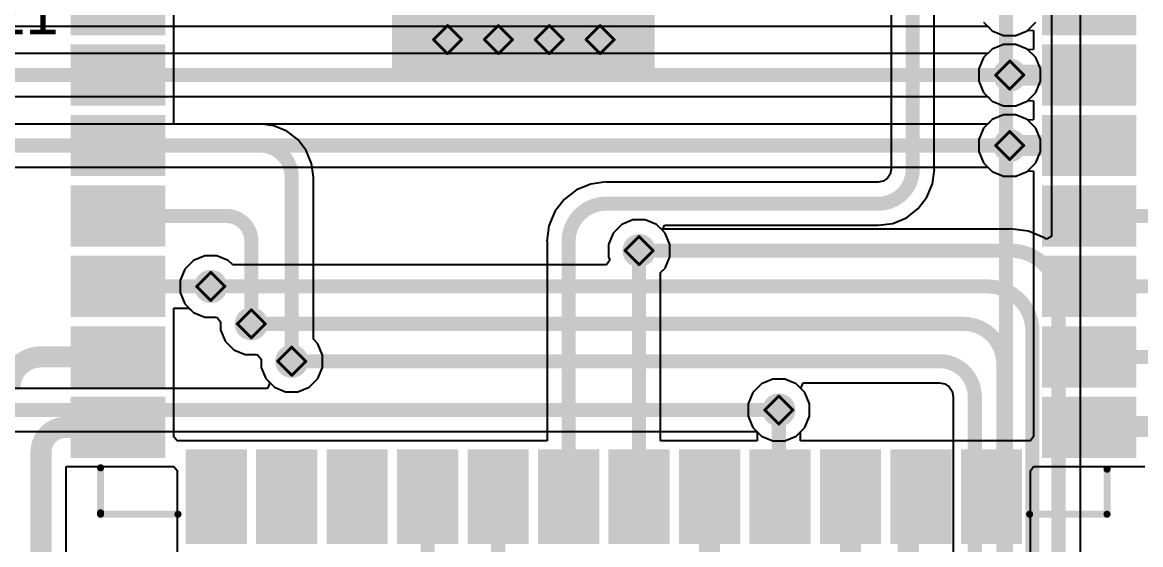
# Model space of a CAD drawing. Header units: inches. Extents: x -4 to 238, y -5 to 115.
# Drawn here: x 40.55 to 60.7, y 29.32 to 38.74 of the extents above; entities that cross this region are included whole.
import ezdxf

# ---------------------------------------------------------------- set-up
doc = ezdxf.new("R2010")
doc.units = ezdxf.units.IN
for name, color, linetype in [('Bottom Layer', 5, 'Continuous'), ('Drill Drawing', 1, 'Continuous'), ('Mechanical 13', 56, 'Continuous'), ('Top Layer', 1, 'Continuous'), ('Top Overlay', 2, 'Continuous'), ('Top Paste', 8, 'Continuous'), ('Top Solder', 216, 'Continuous'), ('Via Holes', 16, 'Continuous')]:
    doc.layers.add(name, color=color, linetype=linetype)
doc.styles.add('Arial', font='', dxfattribs={"height": 0.2})
doc.styles.get('Arial').set_extended_font_data('Arial')

# ---------------------------------------------------------------- blocks, each defined once
blk = doc.blocks.new('41_SMD_M______16')
at = {"layer": 'Top Layer'}
for points in [[(-3.35, 3.11), (0.35, 3.11), (0.35, -0.59), (-3.35, -0.59)], [(-9.5, 0.44), (-8, 0.44), (-8, -0.46), (-9.5, -0.46)], [(8, 0.44), (9.5, 0.44), (9.5, -0.46), (8, -0.46)], [(-9.5, -0.83), (-8, -0.83), (-8, -1.73), (-9.5, -1.73)], [(8, -0.83), (9.5, -0.83), (9.5, -1.73), (8, -1.73)], [(-9.5, -2.1), (-8, -2.1), (-8, -3), (-9.5, -3)], [(8, -2.1), (9.5, -2.1), (9.5, -3), (8, -3)], [(-9.5, -3.37), (-8, -3.37), (-8, -4.27), (-9.5, -4.27)], [(8, -3.37), (9.5, -3.37), (9.5, -4.27), (8, -4.27)], [(-9.5, -4.64), (-8, -4.64), (-8, -5.54), (-9.5, -5.54)], [(8, -4.64), (9.5, -4.64), (9.5, -5.54), (8, -5.54)], [(-9.5, -5.91), (-8, -5.91), (-8, -6.81), (-9.5, -6.81)], [(8, -5.91), (9.5, -5.91), (9.5, -6.81), (8, -6.81)], [(-9.5, -7.18), (-8, -7.18), (-8, -8.08), (-9.5, -8.08)], [(8, -7.18), (9.5, -7.18), (9.5, -8.08), (8, -8.08)], [(-7.43, -9.63), (-7.43, -8.13), (-6.53, -8.13), (-6.53, -9.63)], [(-6.16, -9.63), (-6.16, -8.13), (-5.26, -8.13), (-5.26, -9.63)], [(-4.89, -9.63), (-4.89, -8.13), (-3.99, -8.13), (-3.99, -9.63)], [(-3.62, -9.63), (-3.62, -8.13), (-2.72, -8.13), (-2.72, -9.63)], [(-2.35, -9.63), (-2.35, -8.13), (-1.45, -8.13), (-1.45, -9.63)], [(-1.08, -9.63), (-1.08, -8.13), (-0.18, -8.13), (-0.18, -9.63)], [(0.19, -9.63), (0.19, -8.13), (1.09, -8.13), (1.09, -9.63)], [(1.46, -9.63), (1.46, -8.13), (2.36, -8.13), (2.36, -9.63)], [(2.73, -9.63), (2.73, -8.13), (3.63, -8.13), (3.63, -9.63)], [(4, -9.63), (4, -8.13), (4.9, -8.13), (4.9, -9.63)], [(5.27, -9.63), (5.27, -8.13), (6.17, -8.13), (6.17, -9.63)], [(6.54, -9.63), (6.54, -8.13), (7.44, -8.13), (7.44, -9.63)]]:
    blk.add_hatch(color=1, dxfattribs=at).paths.add_polyline_path(points)
at = {"layer": 'Top Paste'}
for points in [[(-3.35, 3.11), (0.35, 3.11), (0.35, -0.59), (-3.35, -0.59)], [(-9.5, 0.44), (-8, 0.44), (-8, -0.46), (-9.5, -0.46)], [(8, 0.44), (9.5, 0.44), (9.5, -0.46), (8, -0.46)], [(-9.5, -0.83), (-8, -0.83), (-8, -1.73), (-9.5, -1.73)], [(8, -0.83), (9.5, -0.83), (9.5, -1.73), (8, -1.73)], [(-9.5, -2.1), (-8, -2.1), (-8, -3), (-9.5, -3)], [(8, -2.1), (9.5, -2.1), (9.5, -3), (8, -3)], [(-9.5, -3.37), (-8, -3.37), (-8, -4.27), (-9.5, -4.27)], [(8, -3.37), (9.5, -3.37), (9.5, -4.27), (8, -4.27)], [(-9.5, -4.64), (-8, -4.64), (-8, -5.54), (-9.5, -5.54)], [(8, -4.64), (9.5, -4.64), (9.5, -5.54), (8, -5.54)], [(-9.5, -5.91), (-8, -5.91), (-8, -6.81), (-9.5, -6.81)], [(8, -5.91), (9.5, -5.91), (9.5, -6.81), (8, -6.81)], [(-9.5, -7.18), (-8, -7.18), (-8, -8.08), (-9.5, -8.08)], [(8, -7.18), (9.5, -7.18), (9.5, -8.08), (8, -8.08)], [(-7.43, -9.63), (-7.43, -8.13), (-6.53, -8.13), (-6.53, -9.63)], [(-6.16, -9.63), (-6.16, -8.13), (-5.26, -8.13), (-5.26, -9.63)], [(-4.89, -9.63), (-4.89, -8.13), (-3.99, -8.13), (-3.99, -9.63)], [(-3.62, -9.63), (-3.62, -8.13), (-2.72, -8.13), (-2.72, -9.63)], [(-2.35, -9.63), (-2.35, -8.13), (-1.45, -8.13), (-1.45, -9.63)], [(-1.08, -9.63), (-1.08, -8.13), (-0.18, -8.13), (-0.18, -9.63)], [(0.19, -9.63), (0.19, -8.13), (1.09, -8.13), (1.09, -9.63)], [(1.46, -9.63), (1.46, -8.13), (2.36, -8.13), (2.36, -9.63)], [(2.73, -9.63), (2.73, -8.13), (3.63, -8.13), (3.63, -9.63)], [(4, -9.63), (4, -8.13), (4.9, -8.13), (4.9, -9.63)], [(5.27, -9.63), (5.27, -8.13), (6.17, -8.13), (6.17, -9.63)], [(6.54, -9.63), (6.54, -8.13), (7.44, -8.13), (7.44, -9.63)]]:
    blk.add_hatch(color=8, dxfattribs=at).paths.add_polyline_path(points)
at = {"layer": 'Top Solder'}
for points in [[(-3.452, 3.212), (0.452, 3.212), (0.452, -0.692), (-3.452, -0.692)], [(-9.602, 0.542), (-7.898, 0.542), (-7.898, -0.562), (-9.602, -0.562)], [(7.898, 0.542), (9.602, 0.542), (9.602, -0.562), (7.898, -0.562)], [(-9.602, -0.728), (-7.898, -0.728), (-7.898, -1.832), (-9.602, -1.832)], [(7.898, -0.728), (9.602, -0.728), (9.602, -1.832), (7.898, -1.832)], [(-9.602, -1.998), (-7.898, -1.998), (-7.898, -3.102), (-9.602, -3.102)], [(7.898, -1.998), (9.602, -1.998), (9.602, -3.102), (7.898, -3.102)], [(-9.602, -3.268), (-7.898, -3.268), (-7.898, -4.372), (-9.602, -4.372)], [(7.898, -3.268), (9.602, -3.268), (9.602, -4.372), (7.898, -4.372)], [(-9.602, -4.538), (-7.898, -4.538), (-7.898, -5.642), (-9.602, -5.642)], [(7.898, -4.538), (9.602, -4.538), (9.602, -5.642), (7.898, -5.642)], [(-9.602, -5.808), (-7.898, -5.808), (-7.898, -6.912), (-9.602, -6.912)], [(7.898, -5.808), (9.602, -5.808), (9.602, -6.912), (7.898, -6.912)], [(-9.602, -7.078), (-7.898, -7.078), (-7.898, -8.182), (-9.602, -8.182)], [(7.898, -7.078), (9.602, -7.078), (9.602, -8.182), (7.898, -8.182)], [(-7.532, -9.732), (-7.532, -8.028), (-6.428, -8.028), (-6.428, -9.732)], [(-6.262, -9.732), (-6.262, -8.028), (-5.158, -8.028), (-5.158, -9.732)], [(-4.992, -9.732), (-4.992, -8.028), (-3.888, -8.028), (-3.888, -9.732)], [(-3.722, -9.732), (-3.722, -8.028), (-2.618, -8.028), (-2.618, -9.732)], [(-2.452, -9.732), (-2.452, -8.028), (-1.348, -8.028), (-1.348, -9.732)], [(-1.182, -9.732), (-1.182, -8.028), (-0.078, -8.028), (-0.078, -9.732)], [(0.088, -9.732), (0.088, -8.028), (1.192, -8.028), (1.192, -9.732)], [(1.358, -9.732), (1.358, -8.028), (2.462, -8.028), (2.462, -9.732)], [(2.628, -9.732), (2.628, -8.028), (3.732, -8.028), (3.732, -9.732)], [(3.898, -9.732), (3.898, -8.028), (5.002, -8.028), (5.002, -9.732)], [(5.168, -9.732), (5.168, -8.028), (6.272, -8.028), (6.272, -9.732)], [(6.438, -9.732), (6.438, -8.028), (7.542, -8.028), (7.542, -9.732)]]:
    blk.add_hatch(color=216, dxfattribs=at).paths.add_polyline_path(points)
at = {"layer": 'Top Overlay'}
for points in [[(-9.064, -9.171, 0.127, 0.127, 0), (-9.064, -8.359, 0.127, 0.127, 0)], [(9.072, -8.384, 0.127, 0.127, 0), (9.072, -9.197, 0.127, 0.127, 0)], [(-9.064, -9.197, 0.127, 0.127, 0), (-7.669, -9.197, 0.127, 0.127, 0)], [(7.677, -9.197, 0.127, 0.127, 0), (9.072, -9.197, 0.127, 0.127, 0)]]:
    blk.add_lwpolyline(points, format="xyseb", dxfattribs=at)
for points in [[(-9.096, -8.359, 0.0635, 0.0635, 1), (-9.032, -8.359, 0.0635, 0.0635, 1)], [(9.04, -8.384, 0.0635, 0.0635, 1), (9.104, -8.384, 0.0635, 0.0635, 1)], [(-9.096, -9.171, 0.0635, 0.0635, 1), (-9.032, -9.171, 0.0635, 0.0635, 1)], [(-9.096, -9.197, 0.0635, 0.0635, 1), (-9.032, -9.197, 0.0635, 0.0635, 1)], [(-7.701, -9.197, 0.0635, 0.0635, 1), (-7.637, -9.197, 0.0635, 0.0635, 1)], [(7.645, -9.197, 0.0635, 0.0635, 1), (7.709, -9.197, 0.0635, 0.0635, 1)], [(9.04, -9.197, 0.0635, 0.0635, 1), (9.104, -9.197, 0.0635, 0.0635, 1)], [(9.04, -9.197, 0.0635, 0.0635, 1), (9.104, -9.197, 0.0635, 0.0635, 1)]]:
    blk.add_lwpolyline(points, format="xyseb", close=True, dxfattribs=at)

msp = doc.modelspace()

# ---------------------------------------------------------------- hatches: boundary and pattern name
at = {"layer": 'Bottom Layer'}
h = msp.add_hatch(color=5, dxfattribs=at)
edge = h.paths.add_edge_path()
edge.add_arc((48.209, 38.427), 0.3, 0, 360)
h = msp.add_hatch(color=5, dxfattribs=at)
edge = h.paths.add_edge_path()
edge.add_arc((49.125, 38.427), 0.3, 0, 360)
h = msp.add_hatch(color=5, dxfattribs=at)
edge = h.paths.add_edge_path()
edge.add_arc((50.041, 38.427), 0.3, 0, 360)
h = msp.add_hatch(color=5, dxfattribs=at)
edge = h.paths.add_edge_path()
edge.add_arc((50.957, 38.427), 0.3, 0, 360)
h = msp.add_hatch(color=5, dxfattribs=at)
edge = h.paths.add_edge_path()
edge.add_arc((58.338, 37.788), 0.3, 0, 360)
h = msp.add_hatch(color=5, dxfattribs=at)
edge = h.paths.add_edge_path()
edge.add_arc((58.338, 36.518), 0.3, 0, 360)
h = msp.add_hatch(color=5, dxfattribs=at)
edge = h.paths.add_edge_path()
edge.add_arc((51.66, 34.624), 0.3, 0, 360)
h = msp.add_hatch(color=5, dxfattribs=at)
edge = h.paths.add_edge_path()
edge.add_arc((43.942, 33.978), 0.3, 0, 360)
h = msp.add_hatch(color=5, dxfattribs=at)
edge = h.paths.add_edge_path()
edge.add_arc((44.672, 33.304), 0.3, 0, 360)
h = msp.add_hatch(color=5, dxfattribs=at)
edge = h.paths.add_edge_path()
edge.add_arc((45.401, 32.63), 0.3, 0, 360)
h = msp.add_hatch(color=5, dxfattribs=at)
edge = h.paths.add_edge_path()
edge.add_arc((54.178, 31.75), 0.3, 0, 360)
at = {"layer": 'Top Layer'}
msp.add_hatch(color=1, dxfattribs=at).paths.add_polyline_path([(47.205, 37.788), (51.943, 37.788), (51.943, 42.178), (47.205, 42.178)])
h = msp.add_hatch(color=1, dxfattribs=at)
edge = h.paths.add_edge_path()
edge.add_arc((48.209, 38.427), 0.3, 0, 360)
h = msp.add_hatch(color=1, dxfattribs=at)
edge = h.paths.add_edge_path()
edge.add_arc((49.125, 38.427), 0.3, 0, 360)
h = msp.add_hatch(color=1, dxfattribs=at)
edge = h.paths.add_edge_path()
edge.add_arc((50.041, 38.427), 0.3, 0, 360)
h = msp.add_hatch(color=1, dxfattribs=at)
edge = h.paths.add_edge_path()
edge.add_arc((50.957, 38.427), 0.3, 0, 360)
h = msp.add_hatch(color=1, dxfattribs=at)
edge = h.paths.add_edge_path()
edge.add_arc((58.338, 37.788), 0.3, 0, 360)
h = msp.add_hatch(color=1, dxfattribs=at)
edge = h.paths.add_edge_path()
edge.add_arc((58.338, 36.518), 0.3, 0, 360)
h = msp.add_hatch(color=1, dxfattribs=at)
edge = h.paths.add_edge_path()
edge.add_arc((51.66, 34.624), 0.3, 0, 360)
h = msp.add_hatch(color=1, dxfattribs=at)
edge = h.paths.add_edge_path()
edge.add_arc((43.942, 33.978), 0.3, 0, 360)
h = msp.add_hatch(color=1, dxfattribs=at)
edge = h.paths.add_edge_path()
edge.add_arc((44.672, 33.304), 0.3, 0, 360)
h = msp.add_hatch(color=1, dxfattribs=at)
edge = h.paths.add_edge_path()
edge.add_arc((45.401, 32.63), 0.3, 0, 360)
h = msp.add_hatch(color=1, dxfattribs=at)
edge = h.paths.add_edge_path()
edge.add_arc((54.178, 31.75), 0.3, 0, 360)
at = {"layer": 'Via Holes'}
h = msp.add_hatch(color=7, dxfattribs=at)
edge = h.paths.add_edge_path()
edge.add_arc((48.209, 38.427), 0.15, 0, 360)
h = msp.add_hatch(color=7, dxfattribs=at)
edge = h.paths.add_edge_path()
edge.add_arc((49.125, 38.427), 0.15, 0, 360)
h = msp.add_hatch(color=7, dxfattribs=at)
edge = h.paths.add_edge_path()
edge.add_arc((50.041, 38.427), 0.15, 0, 360)
h = msp.add_hatch(color=7, dxfattribs=at)
edge = h.paths.add_edge_path()
edge.add_arc((50.957, 38.427), 0.15, 0, 360)
h = msp.add_hatch(color=7, dxfattribs=at)
edge = h.paths.add_edge_path()
edge.add_arc((58.338, 37.788), 0.15, 0, 360)
h = msp.add_hatch(color=7, dxfattribs=at)
edge = h.paths.add_edge_path()
edge.add_arc((58.338, 36.518), 0.15, 0, 360)
h = msp.add_hatch(color=7, dxfattribs=at)
edge = h.paths.add_edge_path()
edge.add_arc((51.66, 34.624), 0.15, 0, 360)
h = msp.add_hatch(color=7, dxfattribs=at)
edge = h.paths.add_edge_path()
edge.add_arc((43.942, 33.978), 0.15, 0, 360)
h = msp.add_hatch(color=7, dxfattribs=at)
edge = h.paths.add_edge_path()
edge.add_arc((44.672, 33.304), 0.15, 0, 360)
h = msp.add_hatch(color=7, dxfattribs=at)
edge = h.paths.add_edge_path()
edge.add_arc((45.401, 32.63), 0.15, 0, 360)
h = msp.add_hatch(color=7, dxfattribs=at)
edge = h.paths.add_edge_path()
edge.add_arc((54.178, 31.75), 0.15, 0, 360)

# ---------------------------------------------------------------- linework, layer by layer
at = {"layer": 'Bottom Layer'}
for p, q in [((59.09, 41.624), (59.09, 34.876)), ((59.608, 41.653), (59.608, 7.473)), ((58.652, 38.588), (58.808, 38.744)), ((35.605, 38.669), (57.943, 38.669)), ((57.943, 38.669), (58.024, 38.588)), ((58.024, 38.588), (58.228, 38.504)), ((58.228, 38.504), (58.448, 38.504)), ((58.448, 38.504), (58.652, 38.588)), ((58.228, 38.342), (58.024, 38.258)), ((58.448, 38.342), (58.228, 38.342)), ((58.652, 38.258), (58.448, 38.342)), ((57.943, 38.176), (36.116, 38.176)), ((58.024, 38.258), (57.943, 38.176)), ((58.808, 38.102), (58.652, 38.258)), ((58.892, 37.898), (58.808, 38.102)), ((58.892, 37.678), (58.892, 37.898)), ((58.808, 37.474), (58.892, 37.678)), ((36.116, 37.399), (57.943, 37.399)), ((57.943, 37.399), (58.024, 37.318)), ((58.024, 37.318), (58.228, 37.234)), ((58.448, 37.234), (58.652, 37.318)), ((58.652, 37.318), (58.808, 37.474)), ((58.228, 37.234), (58.448, 37.234)), ((57.943, 36.906), (38.943, 36.906)), ((58.024, 36.988), (57.943, 36.906)), ((58.228, 37.072), (58.024, 36.988)), ((58.448, 37.072), (58.228, 37.072)), ((58.652, 36.988), (58.448, 37.072)), ((58.808, 36.832), (58.652, 36.988)), ((58.892, 36.628), (58.808, 36.832)), ((58.892, 36.408), (58.892, 36.628)), ((58.808, 36.204), (58.892, 36.408)), ((38.943, 36.129), (57.943, 36.129)), ((57.943, 36.129), (58.024, 36.048)), ((58.652, 36.048), (58.808, 36.204)), ((58.024, 36.048), (58.228, 35.964)), ((58.228, 35.964), (58.448, 35.964)), ((58.448, 35.964), (58.652, 36.048)), ((51.346, 35.094), (51.19, 34.938)), ((51.55, 35.178), (51.346, 35.094)), ((51.77, 35.178), (51.55, 35.178)), ((51.974, 35.094), (51.77, 35.178)), ((52.055, 35.013), (51.974, 35.094)), ((51.19, 34.938), (51.106, 34.734)), ((58.349, 35.013), (52.055, 35.013)), ((58.675, 34.973), (58.349, 35.016)), ((58.349, 35.016), (58.349, 35.013)), ((58.979, 34.847), (58.675, 34.973)), ((59.09, 34.876), (58.999, 34.831)), ((51.106, 34.734), (51.106, 34.514)), ((58.999, 34.831), (58.979, 34.847)), ((43.832, 34.532), (43.628, 34.448)), ((44.052, 34.532), (43.832, 34.532)), ((44.256, 34.448), (44.052, 34.532)), ((51.106, 34.514), (51.132, 34.451)), ((43.472, 34.292), (43.388, 34.088)), ((43.628, 34.448), (43.472, 34.292)), ((44.337, 34.366), (44.256, 34.448)), ((51.075, 34.366), (44.337, 34.366)), ((51.132, 34.451), (51.075, 34.366)), ((43.388, 34.088), (43.388, 33.868)), ((43.388, 33.868), (43.472, 33.664)), ((43.472, 33.664), (43.628, 33.508)), ((43.628, 33.508), (43.832, 33.424)), ((43.832, 33.424), (44.024, 33.424)), ((44.024, 33.424), (44.055, 33.421)), ((44.055, 33.421), (44.118, 33.341)), ((44.118, 33.341), (44.118, 33.194)), ((44.118, 33.194), (44.202, 32.99)), ((44.202, 32.99), (44.358, 32.834)), ((44.358, 32.834), (44.561, 32.75)), ((44.561, 32.75), (44.753, 32.75)), ((44.753, 32.75), (44.784, 32.747)), ((44.784, 32.747), (44.847, 32.667)), ((44.847, 32.667), (44.847, 32.519)), ((44.847, 32.519), (44.932, 32.316)), ((44.932, 32.316), (45.007, 32.24)), ((44.965, 32.138), (39.943, 32.138)), ((45.007, 32.24), (44.965, 32.138)), ((54.572, 32.14), (54.614, 32.241)), ((54.648, 32.064), (54.572, 32.14)), ((54.614, 32.241), (57.073, 32.241)), ((54.732, 31.86), (54.648, 32.064)), ((57.073, 32.241), (57.073, 32.241)), ((57.073, 32.241), (57.167, 32.222)), ((57.167, 32.222), (57.248, 32.168)), ((57.248, 32.168), (57.301, 32.088)), ((57.301, 32.088), (57.32, 31.993)), ((54.732, 31.64), (54.732, 31.86)), ((57.32, 31.993), (57.321, 31.993)), ((57.321, 31.993), (57.321, 4.733)), ((54.648, 31.436), (54.732, 31.64)), ((54.492, 31.28), (54.648, 31.436)), ((39.943, 31.362), (53.783, 31.362)), ((53.783, 31.362), (53.864, 31.28)), ((53.864, 31.28), (54.068, 31.196)), ((54.288, 31.196), (54.492, 31.28)), ((54.068, 31.196), (54.288, 31.196))]:
    msp.add_line(p, q, dxfattribs=at)
for points in [[(36.116, 37.788, 0.254, 0.254, 0), (58.338, 37.788, 0.254, 0.254, 0)], [(38.548, 36.518, 0.254, 0.254, 0), (58.338, 36.518, 0.254, 0.254, 0)], [(51.66, 34.624, 0.254, 0.254, 0), (58.349, 34.624, 0.254, 0.254, 0)], [(58.349, 34.624, 0.254, 0.254, -0.414214), (59.217, 33.755, 0.254, 0.254, 0)], [(43.942, 33.978, 0.254, 0.254, 0), (57.939, 33.978, 0.254, 0.254, 0)], [(57.939, 33.978, 0.254, 0.254, -0.414214), (58.747, 33.169, 0.254, 0.254, 0)], [(59.217, 6.982, 0.254, 0.254, 0), (59.217, 33.755, 0.254, 0.254, 0)], [(44.672, 33.304, 0.254, 0.254, 0), (57.502, 33.304, 0.254, 0.254, 0)], [(57.502, 33.304, 0.254, 0.254, -0.414214), (58.223, 32.583, 0.254, 0.254, 0)], [(58.747, 6.341, 0.254, 0.254, 0), (58.747, 33.169, 0.254, 0.254, 0)], [(45.401, 32.63, 0.254, 0.254, 0), (57.073, 32.63, 0.254, 0.254, 0)], [(57.073, 32.63, 0.254, 0.254, -0.414214), (57.709, 31.993, 0.254, 0.254, 0)], [(58.223, -1.431, 0.254, 0.254, 0), (58.223, 32.583, 0.254, 0.254, 0)], [(57.709, -0.787, 0.254, 0.254, 0), (57.709, 31.993, 0.254, 0.254, 0)], [(39.548, 31.75, 0.254, 0.254, 0), (54.178, 31.75, 0.254, 0.254, 0)]]:
    msp.add_lwpolyline(points, format="xyseb", dxfattribs=at)
for points in [[(58.275, 37.788, 0.127, 0.127, 1), (58.402, 37.788, 0.127, 0.127, 1)], [(58.275, 36.518, 0.127, 0.127, 1), (58.402, 36.518, 0.127, 0.127, 1)], [(51.596, 34.624, 0.127, 0.127, 1), (51.723, 34.624, 0.127, 0.127, 1)], [(58.285, 34.624, 0.127, 0.127, 1), (58.412, 34.624, 0.127, 0.127, 1)], [(58.285, 34.624, 0.127, 0.127, 1), (58.412, 34.624, 0.127, 0.127, 1)], [(43.879, 33.978, 0.127, 0.127, 1), (44.005, 33.978, 0.127, 0.127, 1)], [(57.875, 33.978, 0.127, 0.127, 1), (58.002, 33.978, 0.127, 0.127, 1)], [(57.875, 33.978, 0.127, 0.127, 1), (58.002, 33.978, 0.127, 0.127, 1)], [(59.154, 33.755, 0.127, 0.127, 1), (59.281, 33.755, 0.127, 0.127, 1)], [(59.154, 33.755, 0.127, 0.127, 1), (59.281, 33.755, 0.127, 0.127, 1)], [(44.608, 33.304, 0.127, 0.127, 1), (44.735, 33.304, 0.127, 0.127, 1)], [(57.439, 33.304, 0.127, 0.127, 1), (57.566, 33.304, 0.127, 0.127, 1)], [(57.439, 33.304, 0.127, 0.127, 1), (57.566, 33.304, 0.127, 0.127, 1)], [(58.684, 33.169, 0.127, 0.127, 1), (58.811, 33.169, 0.127, 0.127, 1)], [(58.684, 33.169, 0.127, 0.127, 1), (58.811, 33.169, 0.127, 0.127, 1)], [(45.338, 32.63, 0.127, 0.127, 1), (45.465, 32.63, 0.127, 0.127, 1)], [(57.009, 32.63, 0.127, 0.127, 1), (57.136, 32.63, 0.127, 0.127, 1)], [(57.009, 32.63, 0.127, 0.127, 1), (57.136, 32.63, 0.127, 0.127, 1)], [(58.159, 32.583, 0.127, 0.127, 1), (58.286, 32.583, 0.127, 0.127, 1)], [(58.159, 32.583, 0.127, 0.127, 1), (58.286, 32.583, 0.127, 0.127, 1)], [(57.646, 31.993, 0.127, 0.127, 1), (57.773, 31.993, 0.127, 0.127, 1)], [(57.646, 31.993, 0.127, 0.127, 1), (57.773, 31.993, 0.127, 0.127, 1)], [(54.115, 31.75, 0.127, 0.127, 1), (54.242, 31.75, 0.127, 0.127, 1)]]:
    msp.add_lwpolyline(points, format="xyseb", close=True, dxfattribs=at)
at = {"layer": 'Drill Drawing'}
for points in [[(47.955, 38.427, 0.0508, 0.0508, 0), (48.209, 38.681, 0.0508, 0.0508, 0)], [(48.209, 38.681, 0.0508, 0.0508, 0), (48.463, 38.427, 0.0508, 0.0508, 0)], [(48.871, 38.427, 0.0508, 0.0508, 0), (49.125, 38.681, 0.0508, 0.0508, 0)], [(49.125, 38.681, 0.0508, 0.0508, 0), (49.379, 38.427, 0.0508, 0.0508, 0)], [(49.787, 38.427, 0.0508, 0.0508, 0), (50.041, 38.681, 0.0508, 0.0508, 0)], [(50.041, 38.681, 0.0508, 0.0508, 0), (50.295, 38.427, 0.0508, 0.0508, 0)], [(50.703, 38.427, 0.0508, 0.0508, 0), (50.957, 38.681, 0.0508, 0.0508, 0)], [(50.957, 38.681, 0.0508, 0.0508, 0), (51.211, 38.427, 0.0508, 0.0508, 0)], [(47.955, 38.427, 0.0508, 0.0508, 0), (48.209, 38.173, 0.0508, 0.0508, 0)], [(48.209, 38.173, 0.0508, 0.0508, 0), (48.463, 38.427, 0.0508, 0.0508, 0)], [(48.871, 38.427, 0.0508, 0.0508, 0), (49.125, 38.173, 0.0508, 0.0508, 0)], [(49.125, 38.173, 0.0508, 0.0508, 0), (49.379, 38.427, 0.0508, 0.0508, 0)], [(49.787, 38.427, 0.0508, 0.0508, 0), (50.041, 38.173, 0.0508, 0.0508, 0)], [(50.041, 38.173, 0.0508, 0.0508, 0), (50.295, 38.427, 0.0508, 0.0508, 0)], [(50.703, 38.427, 0.0508, 0.0508, 0), (50.957, 38.173, 0.0508, 0.0508, 0)], [(50.957, 38.173, 0.0508, 0.0508, 0), (51.211, 38.427, 0.0508, 0.0508, 0)], [(58.084, 37.788, 0.0508, 0.0508, 0), (58.338, 38.042, 0.0508, 0.0508, 0)], [(58.338, 38.042, 0.0508, 0.0508, 0), (58.592, 37.788, 0.0508, 0.0508, 0)], [(58.084, 37.788, 0.0508, 0.0508, 0), (58.338, 37.534, 0.0508, 0.0508, 0)], [(58.338, 37.534, 0.0508, 0.0508, 0), (58.592, 37.788, 0.0508, 0.0508, 0)], [(58.084, 36.518, 0.0508, 0.0508, 0), (58.338, 36.772, 0.0508, 0.0508, 0)], [(58.338, 36.772, 0.0508, 0.0508, 0), (58.592, 36.518, 0.0508, 0.0508, 0)], [(58.084, 36.518, 0.0508, 0.0508, 0), (58.338, 36.264, 0.0508, 0.0508, 0)], [(58.338, 36.264, 0.0508, 0.0508, 0), (58.592, 36.518, 0.0508, 0.0508, 0)], [(51.406, 34.624, 0.0508, 0.0508, 0), (51.66, 34.878, 0.0508, 0.0508, 0)], [(51.66, 34.878, 0.0508, 0.0508, 0), (51.914, 34.624, 0.0508, 0.0508, 0)], [(51.406, 34.624, 0.0508, 0.0508, 0), (51.66, 34.37, 0.0508, 0.0508, 0)], [(51.66, 34.37, 0.0508, 0.0508, 0), (51.914, 34.624, 0.0508, 0.0508, 0)], [(43.688, 33.978, 0.0508, 0.0508, 0), (43.942, 34.232, 0.0508, 0.0508, 0)], [(43.942, 34.232, 0.0508, 0.0508, 0), (44.196, 33.978, 0.0508, 0.0508, 0)], [(43.688, 33.978, 0.0508, 0.0508, 0), (43.942, 33.724, 0.0508, 0.0508, 0)], [(43.942, 33.724, 0.0508, 0.0508, 0), (44.196, 33.978, 0.0508, 0.0508, 0)], [(44.418, 33.304, 0.0508, 0.0508, 0), (44.672, 33.558, 0.0508, 0.0508, 0)], [(44.672, 33.558, 0.0508, 0.0508, 0), (44.926, 33.304, 0.0508, 0.0508, 0)], [(44.418, 33.304, 0.0508, 0.0508, 0), (44.672, 33.05, 0.0508, 0.0508, 0)], [(44.672, 33.05, 0.0508, 0.0508, 0), (44.926, 33.304, 0.0508, 0.0508, 0)], [(45.147, 32.63, 0.0508, 0.0508, 0), (45.401, 32.884, 0.0508, 0.0508, 0)], [(45.401, 32.884, 0.0508, 0.0508, 0), (45.655, 32.63, 0.0508, 0.0508, 0)], [(45.147, 32.63, 0.0508, 0.0508, 0), (45.401, 32.376, 0.0508, 0.0508, 0)], [(45.401, 32.376, 0.0508, 0.0508, 0), (45.655, 32.63, 0.0508, 0.0508, 0)], [(53.924, 31.75, 0.0508, 0.0508, 0), (54.178, 32.004, 0.0508, 0.0508, 0)], [(54.178, 32.004, 0.0508, 0.0508, 0), (54.432, 31.75, 0.0508, 0.0508, 0)], [(53.924, 31.75, 0.0508, 0.0508, 0), (54.178, 31.496, 0.0508, 0.0508, 0)], [(54.178, 31.496, 0.0508, 0.0508, 0), (54.432, 31.75, 0.0508, 0.0508, 0)]]:
    msp.add_lwpolyline(points, format="xyseb", dxfattribs=at)
for points in [[(48.197, 38.681, 0.0254, 0.0254, 1), (48.222, 38.681, 0.0254, 0.0254, 1)], [(48.197, 38.681, 0.0254, 0.0254, 1), (48.222, 38.681, 0.0254, 0.0254, 1)], [(49.113, 38.681, 0.0254, 0.0254, 1), (49.138, 38.681, 0.0254, 0.0254, 1)], [(49.113, 38.681, 0.0254, 0.0254, 1), (49.138, 38.681, 0.0254, 0.0254, 1)], [(50.029, 38.681, 0.0254, 0.0254, 1), (50.054, 38.681, 0.0254, 0.0254, 1)], [(50.029, 38.681, 0.0254, 0.0254, 1), (50.054, 38.681, 0.0254, 0.0254, 1)], [(50.945, 38.681, 0.0254, 0.0254, 1), (50.97, 38.681, 0.0254, 0.0254, 1)], [(50.945, 38.681, 0.0254, 0.0254, 1), (50.97, 38.681, 0.0254, 0.0254, 1)], [(47.943, 38.427, 0.0254, 0.0254, 1), (47.968, 38.427, 0.0254, 0.0254, 1)], [(47.943, 38.427, 0.0254, 0.0254, 1), (47.968, 38.427, 0.0254, 0.0254, 1)], [(48.451, 38.427, 0.0254, 0.0254, 1), (48.476, 38.427, 0.0254, 0.0254, 1)], [(48.451, 38.427, 0.0254, 0.0254, 1), (48.476, 38.427, 0.0254, 0.0254, 1)], [(48.859, 38.427, 0.0254, 0.0254, 1), (48.884, 38.427, 0.0254, 0.0254, 1)], [(48.859, 38.427, 0.0254, 0.0254, 1), (48.884, 38.427, 0.0254, 0.0254, 1)], [(49.367, 38.427, 0.0254, 0.0254, 1), (49.392, 38.427, 0.0254, 0.0254, 1)], [(49.367, 38.427, 0.0254, 0.0254, 1), (49.392, 38.427, 0.0254, 0.0254, 1)], [(49.775, 38.427, 0.0254, 0.0254, 1), (49.8, 38.427, 0.0254, 0.0254, 1)], [(49.775, 38.427, 0.0254, 0.0254, 1), (49.8, 38.427, 0.0254, 0.0254, 1)], [(50.283, 38.427, 0.0254, 0.0254, 1), (50.308, 38.427, 0.0254, 0.0254, 1)], [(50.283, 38.427, 0.0254, 0.0254, 1), (50.308, 38.427, 0.0254, 0.0254, 1)], [(50.691, 38.427, 0.0254, 0.0254, 1), (50.716, 38.427, 0.0254, 0.0254, 1)], [(50.691, 38.427, 0.0254, 0.0254, 1), (50.716, 38.427, 0.0254, 0.0254, 1)], [(51.199, 38.427, 0.0254, 0.0254, 1), (51.224, 38.427, 0.0254, 0.0254, 1)], [(51.199, 38.427, 0.0254, 0.0254, 1), (51.224, 38.427, 0.0254, 0.0254, 1)], [(48.197, 38.173, 0.0254, 0.0254, 1), (48.222, 38.173, 0.0254, 0.0254, 1)], [(48.197, 38.173, 0.0254, 0.0254, 1), (48.222, 38.173, 0.0254, 0.0254, 1)], [(49.113, 38.173, 0.0254, 0.0254, 1), (49.138, 38.173, 0.0254, 0.0254, 1)], [(49.113, 38.173, 0.0254, 0.0254, 1), (49.138, 38.173, 0.0254, 0.0254, 1)], [(50.029, 38.173, 0.0254, 0.0254, 1), (50.054, 38.173, 0.0254, 0.0254, 1)], [(50.029, 38.173, 0.0254, 0.0254, 1), (50.054, 38.173, 0.0254, 0.0254, 1)], [(50.945, 38.173, 0.0254, 0.0254, 1), (50.97, 38.173, 0.0254, 0.0254, 1)], [(50.945, 38.173, 0.0254, 0.0254, 1), (50.97, 38.173, 0.0254, 0.0254, 1)], [(58.325, 38.042, 0.0254, 0.0254, 1), (58.351, 38.042, 0.0254, 0.0254, 1)], [(58.325, 38.042, 0.0254, 0.0254, 1), (58.351, 38.042, 0.0254, 0.0254, 1)], [(58.071, 37.788, 0.0254, 0.0254, 1), (58.097, 37.788, 0.0254, 0.0254, 1)], [(58.071, 37.788, 0.0254, 0.0254, 1), (58.097, 37.788, 0.0254, 0.0254, 1)], [(58.579, 37.788, 0.0254, 0.0254, 1), (58.605, 37.788, 0.0254, 0.0254, 1)], [(58.579, 37.788, 0.0254, 0.0254, 1), (58.605, 37.788, 0.0254, 0.0254, 1)], [(58.325, 37.534, 0.0254, 0.0254, 1), (58.351, 37.534, 0.0254, 0.0254, 1)], [(58.325, 37.534, 0.0254, 0.0254, 1), (58.351, 37.534, 0.0254, 0.0254, 1)], [(58.325, 36.772, 0.0254, 0.0254, 1), (58.351, 36.772, 0.0254, 0.0254, 1)], [(58.325, 36.772, 0.0254, 0.0254, 1), (58.351, 36.772, 0.0254, 0.0254, 1)], [(58.071, 36.518, 0.0254, 0.0254, 1), (58.097, 36.518, 0.0254, 0.0254, 1)], [(58.071, 36.518, 0.0254, 0.0254, 1), (58.097, 36.518, 0.0254, 0.0254, 1)], [(58.579, 36.518, 0.0254, 0.0254, 1), (58.605, 36.518, 0.0254, 0.0254, 1)], [(58.579, 36.518, 0.0254, 0.0254, 1), (58.605, 36.518, 0.0254, 0.0254, 1)], [(58.325, 36.264, 0.0254, 0.0254, 1), (58.351, 36.264, 0.0254, 0.0254, 1)], [(58.325, 36.264, 0.0254, 0.0254, 1), (58.351, 36.264, 0.0254, 0.0254, 1)], [(51.647, 34.878, 0.0254, 0.0254, 1), (51.672, 34.878, 0.0254, 0.0254, 1)], [(51.647, 34.878, 0.0254, 0.0254, 1), (51.672, 34.878, 0.0254, 0.0254, 1)], [(51.393, 34.624, 0.0254, 0.0254, 1), (51.418, 34.624, 0.0254, 0.0254, 1)], [(51.393, 34.624, 0.0254, 0.0254, 1), (51.418, 34.624, 0.0254, 0.0254, 1)], [(51.901, 34.624, 0.0254, 0.0254, 1), (51.926, 34.624, 0.0254, 0.0254, 1)], [(51.901, 34.624, 0.0254, 0.0254, 1), (51.926, 34.624, 0.0254, 0.0254, 1)], [(43.929, 34.232, 0.0254, 0.0254, 1), (43.955, 34.232, 0.0254, 0.0254, 1)], [(43.929, 34.232, 0.0254, 0.0254, 1), (43.955, 34.232, 0.0254, 0.0254, 1)], [(51.647, 34.37, 0.0254, 0.0254, 1), (51.672, 34.37, 0.0254, 0.0254, 1)], [(51.647, 34.37, 0.0254, 0.0254, 1), (51.672, 34.37, 0.0254, 0.0254, 1)], [(43.675, 33.978, 0.0254, 0.0254, 1), (43.701, 33.978, 0.0254, 0.0254, 1)], [(43.675, 33.978, 0.0254, 0.0254, 1), (43.701, 33.978, 0.0254, 0.0254, 1)], [(44.183, 33.978, 0.0254, 0.0254, 1), (44.209, 33.978, 0.0254, 0.0254, 1)], [(44.183, 33.978, 0.0254, 0.0254, 1), (44.209, 33.978, 0.0254, 0.0254, 1)], [(43.929, 33.724, 0.0254, 0.0254, 1), (43.955, 33.724, 0.0254, 0.0254, 1)], [(43.929, 33.724, 0.0254, 0.0254, 1), (43.955, 33.724, 0.0254, 0.0254, 1)], [(44.659, 33.558, 0.0254, 0.0254, 1), (44.684, 33.558, 0.0254, 0.0254, 1)], [(44.659, 33.558, 0.0254, 0.0254, 1), (44.684, 33.558, 0.0254, 0.0254, 1)], [(44.405, 33.304, 0.0254, 0.0254, 1), (44.43, 33.304, 0.0254, 0.0254, 1)], [(44.405, 33.304, 0.0254, 0.0254, 1), (44.43, 33.304, 0.0254, 0.0254, 1)], [(44.913, 33.304, 0.0254, 0.0254, 1), (44.938, 33.304, 0.0254, 0.0254, 1)], [(44.913, 33.304, 0.0254, 0.0254, 1), (44.938, 33.304, 0.0254, 0.0254, 1)], [(44.659, 33.05, 0.0254, 0.0254, 1), (44.684, 33.05, 0.0254, 0.0254, 1)], [(44.659, 33.05, 0.0254, 0.0254, 1), (44.684, 33.05, 0.0254, 0.0254, 1)], [(45.389, 32.884, 0.0254, 0.0254, 1), (45.414, 32.884, 0.0254, 0.0254, 1)], [(45.389, 32.884, 0.0254, 0.0254, 1), (45.414, 32.884, 0.0254, 0.0254, 1)], [(45.135, 32.63, 0.0254, 0.0254, 1), (45.16, 32.63, 0.0254, 0.0254, 1)], [(45.135, 32.63, 0.0254, 0.0254, 1), (45.16, 32.63, 0.0254, 0.0254, 1)], [(45.643, 32.63, 0.0254, 0.0254, 1), (45.668, 32.63, 0.0254, 0.0254, 1)], [(45.643, 32.63, 0.0254, 0.0254, 1), (45.668, 32.63, 0.0254, 0.0254, 1)], [(45.389, 32.376, 0.0254, 0.0254, 1), (45.414, 32.376, 0.0254, 0.0254, 1)], [(45.389, 32.376, 0.0254, 0.0254, 1), (45.414, 32.376, 0.0254, 0.0254, 1)], [(54.165, 32.004, 0.0254, 0.0254, 1), (54.191, 32.004, 0.0254, 0.0254, 1)], [(54.165, 32.004, 0.0254, 0.0254, 1), (54.191, 32.004, 0.0254, 0.0254, 1)], [(53.911, 31.75, 0.0254, 0.0254, 1), (53.937, 31.75, 0.0254, 0.0254, 1)], [(53.911, 31.75, 0.0254, 0.0254, 1), (53.937, 31.75, 0.0254, 0.0254, 1)], [(54.419, 31.75, 0.0254, 0.0254, 1), (54.445, 31.75, 0.0254, 0.0254, 1)], [(54.419, 31.75, 0.0254, 0.0254, 1), (54.445, 31.75, 0.0254, 0.0254, 1)], [(54.165, 31.496, 0.0254, 0.0254, 1), (54.191, 31.496, 0.0254, 0.0254, 1)], [(54.165, 31.496, 0.0254, 0.0254, 1), (54.191, 31.496, 0.0254, 0.0254, 1)]]:
    msp.add_lwpolyline(points, format="xyseb", close=True, dxfattribs=at)
at = {"layer": 'Mechanical 13'}
msp.add_lwpolyline([(58.273, 4.786, 0.254, 0.254, 0), (58.273, 46.786, 0.254, 0.254, 0)], format="xyseb", dxfattribs=at)
at = {"layer": 'Top Layer'}
for p, q in [((56.203, 44.233), (56.203, 36.091)), ((56.98, 36.091), (56.98, 44.233)), ((43.274, 38.354), (43.274, 39.939)), ((57.868, 38.744), (58.024, 38.588)), ((58.024, 38.588), (58.228, 38.504)), ((58.228, 38.504), (58.448, 38.504)), ((58.448, 38.504), (58.652, 38.588)), ((58.652, 38.588), (58.664, 38.6)), ((58.664, 38.6), (58.766, 38.594)), ((58.766, 38.594), (58.766, 38.251)), ((43.274, 36.906), (43.274, 38.354)), ((58.228, 38.342), (58.024, 38.258)), ((58.448, 38.342), (58.228, 38.342)), ((58.652, 38.258), (58.448, 38.342)), ((57.868, 38.102), (57.784, 37.898)), ((58.024, 38.258), (57.868, 38.102)), ((58.664, 38.245), (58.652, 38.258)), ((58.766, 38.251), (58.664, 38.245)), ((57.784, 37.898), (57.784, 37.678)), ((57.784, 37.678), (57.868, 37.474)), ((57.868, 37.474), (58.024, 37.318)), ((58.024, 37.318), (58.228, 37.234)), ((58.448, 37.234), (58.652, 37.318)), ((58.652, 37.318), (58.664, 37.33)), ((58.664, 37.33), (58.766, 37.324)), ((58.766, 37.324), (58.766, 36.981)), ((58.228, 37.234), (58.448, 37.234)), ((44.83, 36.906), (43.274, 36.906)), ((45.079, 36.874), (44.83, 36.907)), ((44.83, 36.907), (44.83, 36.906)), ((58.024, 36.988), (57.868, 36.832)), ((58.228, 37.072), (58.024, 36.988)), ((58.448, 37.072), (58.228, 37.072)), ((58.652, 36.988), (58.448, 37.072)), ((58.664, 36.975), (58.652, 36.988)), ((58.766, 36.981), (58.664, 36.975)), ((45.31, 36.779), (45.079, 36.874)), ((45.509, 36.626), (45.31, 36.779)), ((57.868, 36.832), (57.784, 36.628)), ((45.662, 36.427), (45.509, 36.626)), ((57.784, 36.628), (57.784, 36.408)), ((45.758, 36.195), (45.662, 36.427)), ((57.784, 36.408), (57.868, 36.204)), ((45.791, 35.947), (45.758, 36.195)), ((56.202, 36.091), (56.184, 36.003)), ((56.203, 36.091), (56.202, 36.091)), ((56.946, 35.83), (56.981, 36.091)), ((56.981, 36.091), (56.98, 36.091)), ((57.868, 36.204), (58.024, 36.048)), ((45.79, 33.025), (45.79, 35.947)), ((45.79, 35.947), (45.791, 35.947)), ((56.059, 35.877), (55.97, 35.86)), ((56.134, 35.928), (56.059, 35.877)), ((56.184, 36.003), (56.134, 35.928)), ((58.024, 36.048), (58.228, 35.964)), ((58.228, 35.964), (58.448, 35.964)), ((58.448, 35.964), (58.652, 36.048)), ((58.652, 36.048), (58.664, 36.06)), ((58.664, 36.06), (58.766, 36.054)), ((58.766, 36.054), (58.766, 35.952)), ((58.766, 35.952), (58.766, 35.952)), ((58.766, 35.952), (58.766, 34.544)), ((50.533, 35.718), (50.312, 35.548)), ((50.791, 35.824), (50.533, 35.718)), ((51.067, 35.861), (50.791, 35.824)), ((51.067, 35.859), (51.067, 35.861)), ((55.97, 35.859), (51.067, 35.859)), ((55.97, 35.86), (55.97, 35.859)), ((56.845, 35.586), (56.946, 35.83)), ((50.312, 35.548), (50.143, 35.327)), ((56.685, 35.377), (56.845, 35.586)), ((50.143, 35.327), (50.036, 35.07)), ((56.476, 35.216), (56.685, 35.377)), ((50.036, 35.07), (50, 34.793)), ((52.079, 34.988), (52.118, 35.082)), ((52.118, 35.082), (55.97, 35.082)), ((55.97, 35.081), (56.232, 35.115)), ((55.97, 35.082), (55.97, 35.081)), ((56.232, 35.115), (56.476, 35.216)), ((52.129, 34.938), (52.079, 34.988)), ((52.214, 34.734), (52.129, 34.938)), ((50, 34.793), (50.001, 34.793)), ((50.001, 34.793), (50.001, 31.192)), ((52.214, 34.514), (52.214, 34.734)), ((52.129, 34.31), (52.214, 34.514)), ((58.766, 34.544), (58.766, 34.544)), ((58.766, 34.544), (58.766, 33.274)), ((52.048, 34.229), (52.129, 34.31)), ((52.048, 31.192), (52.048, 34.229)), ((43.274, 32.004), (43.274, 33.589)), ((43.274, 33.589), (43.547, 33.589)), ((43.547, 33.589), (43.628, 33.508)), ((43.628, 33.508), (43.832, 33.424)), ((43.832, 33.424), (44.024, 33.424)), ((44.024, 33.424), (44.055, 33.421)), ((44.055, 33.421), (44.118, 33.341)), ((44.118, 33.341), (44.118, 33.194)), ((58.766, 33.274), (58.766, 32.004)), ((44.118, 33.194), (44.202, 32.99)), ((44.202, 32.99), (44.358, 32.834)), ((45.871, 32.943), (45.79, 33.025)), ((45.955, 32.74), (45.871, 32.943)), ((44.358, 32.834), (44.561, 32.75)), ((44.561, 32.75), (44.753, 32.75)), ((44.753, 32.75), (44.784, 32.747)), ((44.784, 32.747), (44.847, 32.667)), ((44.847, 32.667), (44.847, 32.519)), ((45.955, 32.519), (45.955, 32.74)), ((44.847, 32.519), (44.932, 32.316)), ((45.871, 32.316), (45.955, 32.519)), ((44.932, 32.316), (45.088, 32.16)), ((45.715, 32.16), (45.871, 32.316)), ((54.068, 32.304), (53.864, 32.22)), ((54.288, 32.304), (54.068, 32.304)), ((54.492, 32.22), (54.288, 32.304)), ((45.088, 32.16), (45.291, 32.076)), ((45.291, 32.076), (45.512, 32.076)), ((45.512, 32.076), (45.715, 32.16)), ((53.709, 32.064), (53.624, 31.86)), ((53.864, 32.22), (53.709, 32.064)), ((54.648, 32.064), (54.492, 32.22)), ((54.732, 31.86), (54.648, 32.064)), ((43.274, 31.268), (43.274, 32.004)), ((53.624, 31.86), (53.624, 31.64)), ((54.732, 31.64), (54.732, 31.86)), ((58.766, 32.004), (58.766, 31.272)), ((53.624, 31.64), (53.709, 31.436)), ((54.648, 31.436), (54.732, 31.64)), ((53.709, 31.436), (53.79, 31.355)), ((54.567, 31.355), (54.648, 31.436)), ((43.336, 31.192), (43.274, 31.268)), ((53.79, 31.355), (53.79, 31.192)), ((54.567, 31.192), (54.567, 31.355)), ((58.766, 31.272), (58.714, 31.192)), ((43.375, 31.192), (43.336, 31.192)), ((44.744, 31.192), (43.375, 31.192)), ((45.876, 31.192), (44.744, 31.192)), ((44.744, 31.192), (44.744, 31.192)), ((47.284, 31.192), (45.876, 31.192)), ((45.876, 31.192), (45.876, 31.192)), ((49.686, 31.192), (47.284, 31.192)), ((47.284, 31.192), (47.284, 31.192)), ((50.001, 31.192), (49.686, 31.192)), ((49.686, 31.192), (49.686, 31.192)), ((52.226, 31.192), (52.048, 31.192)), ((53.634, 31.192), (52.226, 31.192)), ((52.226, 31.192), (52.226, 31.192)), ((53.79, 31.192), (53.634, 31.192)), ((53.634, 31.192), (53.634, 31.192)), ((56.036, 31.192), (54.567, 31.192)), ((57.444, 31.192), (56.036, 31.192)), ((56.036, 31.192), (56.036, 31.192)), ((58.664, 31.192), (57.444, 31.192)), ((57.444, 31.192), (57.444, 31.192)), ((58.714, 31.192), (58.664, 31.192)), ((41.335, 12.898), (41.335, 30.734)), ((41.335, 30.734), (43.234, 30.734)), ((43.234, 30.734), (43.274, 30.734)), ((43.274, 30.734), (43.336, 30.658)), ((43.336, 30.658), (43.336, 29.184)), ((58.714, 30.654), (58.766, 30.734)), ((58.714, 29.184), (58.714, 30.654)), ((58.766, 30.734), (58.815, 30.734)), ((58.815, 30.734), (60.774, 30.734))]:
    msp.add_line(p, q, dxfattribs=at)
for points in [[(56.591, 36.091, 0.254, 0.254, 0), (56.591, 44.628, 0.254, 0.254, 0)], [(38.169, 37.788, 0.254, 0.254, 0), (42.27, 37.788, 0.254, 0.254, 0)], [(58.338, 37.788, 0.381, 0.381, 0), (59.77, 37.788, 0.381, 0.381, 0)], [(58.338, 36.518, 0.381, 0.381, 0), (59.77, 36.518, 0.381, 0.381, 0)], [(42.27, 36.518, 0.254, 0.254, 0), (44.83, 36.518, 0.254, 0.254, 0)], [(44.83, 36.518, 0.254, 0.254, -0.414214), (45.401, 35.947, 0.254, 0.254, 0)], [(45.401, 32.63, 0.254, 0.254, 0), (45.401, 35.947, 0.254, 0.254, 0)], [(56.591, 36.091, 0.254, 0.254, -0.414214), (55.97, 35.47, 0.254, 0.254, 0)], [(50.39, 34.793, 0.254, 0.254, -0.414214), (51.067, 35.47, 0.254, 0.254, 0)], [(51.067, 35.47, 0.254, 0.254, 0), (55.97, 35.47, 0.254, 0.254, 0)], [(42.27, 35.248, 0.254, 0.254, 0), (44.222, 35.248, 0.254, 0.254, 0)], [(44.222, 35.248, 0.254, 0.254, -0.414214), (44.672, 34.798, 0.254, 0.254, 0)], [(59.77, 35.248, 0.254, 0.254, 0), (62.239, 35.248, 0.254, 0.254, 0)], [(44.672, 33.304, 0.254, 0.254, 0), (44.672, 34.798, 0.254, 0.254, 0)], [(50.39, 30.188, 0.254, 0.254, 0), (50.39, 34.793, 0.254, 0.254, 0)], [(51.66, 30.188, 0.254, 0.254, 0), (51.66, 34.624, 0.254, 0.254, 0)], [(42.27, 33.978, 0.254, 0.254, 0), (43.942, 33.978, 0.254, 0.254, 0)], [(59.77, 33.978, 0.254, 0.254, 0), (62.239, 33.978, 0.254, 0.254, 0)], [(40.323, 32.149, 0.381, 0.381, -0.414214), (40.882, 32.708, 0.381, 0.381, 0)], [(40.882, 32.708, 0.381, 0.381, 0), (42.27, 32.708, 0.381, 0.381, 0)], [(59.77, 32.708, 0.254, 0.254, 0), (62.239, 32.708, 0.254, 0.254, 0)], [(54.178, 30.21, 0.254, 0.254, 0), (54.178, 31.75, 0.254, 0.254, 0)], [(59.77, 31.438, 0.381, 0.381, 0), (59.784, 31.452, 0.381, 0.381, 0)], [(59.784, 31.452, 0.381, 0.381, 0), (64.755, 31.452, 0.381, 0.381, 0)], [(40.882, 30.987, 0.381, 0.381, -0.414214), (41.332, 31.438, 0.381, 0.381, 0)], [(41.332, 31.438, 0.381, 0.381, 0), (42.27, 31.438, 0.381, 0.381, 0)], [(40.882, 12.898, 0.381, 0.381, 0), (40.882, 30.987, 0.381, 0.381, 0)], [(47.85, 24.873, 0.254, 0.254, 0), (47.85, 30.188, 0.254, 0.254, 0)], [(49.12, 25.447, 0.254, 0.254, 0), (49.12, 30.188, 0.254, 0.254, 0)], [(52.93, 28.211, 0.381, 0.381, 0), (52.93, 30.188, 0.381, 0.381, 0)], [(54.2, 30.188, 0.254, 0.254, -0.414214), (54.178, 30.21, 0.254, 0.254, 0)], [(55.47, 28.756, 0.381, 0.381, 0), (55.47, 30.188, 0.381, 0.381, 0)], [(56.511, 28.756, 0.381, 0.381, 0), (56.511, 30.188, 0.381, 0.381, 0)]]:
    msp.add_lwpolyline(points, format="xyseb", dxfattribs=at)
for points in [[(42.206, 37.788, 0.127, 0.127, 1), (42.333, 37.788, 0.127, 0.127, 1)], [(58.243, 37.788, 0.191, 0.191, 1), (58.433, 37.788, 0.191, 0.191, 1)], [(59.675, 37.788, 0.191, 0.191, 1), (59.865, 37.788, 0.191, 0.191, 1)], [(58.243, 36.518, 0.191, 0.191, 1), (58.433, 36.518, 0.191, 0.191, 1)], [(59.675, 36.518, 0.191, 0.191, 1), (59.865, 36.518, 0.191, 0.191, 1)], [(42.206, 36.518, 0.127, 0.127, 1), (42.333, 36.518, 0.127, 0.127, 1)], [(44.767, 36.518, 0.127, 0.127, 1), (44.894, 36.518, 0.127, 0.127, 1)], [(44.767, 36.518, 0.127, 0.127, 1), (44.894, 36.518, 0.127, 0.127, 1)], [(45.338, 35.947, 0.127, 0.127, 1), (45.465, 35.947, 0.127, 0.127, 1)], [(45.338, 35.947, 0.127, 0.127, 1), (45.465, 35.947, 0.127, 0.127, 1)], [(56.528, 36.091, 0.127, 0.127, 1), (56.655, 36.091, 0.127, 0.127, 1)], [(56.528, 36.091, 0.127, 0.127, 1), (56.655, 36.091, 0.127, 0.127, 1)], [(51.003, 35.47, 0.127, 0.127, 1), (51.13, 35.47, 0.127, 0.127, 1)], [(51.003, 35.47, 0.127, 0.127, 1), (51.13, 35.47, 0.127, 0.127, 1)], [(55.907, 35.47, 0.127, 0.127, 1), (56.034, 35.47, 0.127, 0.127, 1)], [(55.907, 35.47, 0.127, 0.127, 1), (56.034, 35.47, 0.127, 0.127, 1)], [(42.206, 35.248, 0.127, 0.127, 1), (42.333, 35.248, 0.127, 0.127, 1)], [(44.158, 35.248, 0.127, 0.127, 1), (44.285, 35.248, 0.127, 0.127, 1)], [(44.158, 35.248, 0.127, 0.127, 1), (44.285, 35.248, 0.127, 0.127, 1)], [(59.706, 35.248, 0.127, 0.127, 1), (59.833, 35.248, 0.127, 0.127, 1)], [(44.608, 34.798, 0.127, 0.127, 1), (44.735, 34.798, 0.127, 0.127, 1)], [(44.608, 34.798, 0.127, 0.127, 1), (44.735, 34.798, 0.127, 0.127, 1)], [(50.326, 34.793, 0.127, 0.127, 1), (50.453, 34.793, 0.127, 0.127, 1)], [(50.326, 34.793, 0.127, 0.127, 1), (50.453, 34.793, 0.127, 0.127, 1)], [(51.596, 34.624, 0.127, 0.127, 1), (51.723, 34.624, 0.127, 0.127, 1)], [(42.206, 33.978, 0.127, 0.127, 1), (42.333, 33.978, 0.127, 0.127, 1)], [(43.879, 33.978, 0.127, 0.127, 1), (44.005, 33.978, 0.127, 0.127, 1)], [(59.706, 33.978, 0.127, 0.127, 1), (59.833, 33.978, 0.127, 0.127, 1)], [(44.608, 33.304, 0.127, 0.127, 1), (44.735, 33.304, 0.127, 0.127, 1)], [(40.787, 32.708, 0.191, 0.191, 1), (40.977, 32.708, 0.191, 0.191, 1)], [(40.787, 32.708, 0.191, 0.191, 1), (40.977, 32.708, 0.191, 0.191, 1)], [(42.175, 32.708, 0.191, 0.191, 1), (42.365, 32.708, 0.191, 0.191, 1)], [(45.338, 32.63, 0.127, 0.127, 1), (45.465, 32.63, 0.127, 0.127, 1)], [(59.706, 32.708, 0.127, 0.127, 1), (59.833, 32.708, 0.127, 0.127, 1)], [(54.115, 31.75, 0.127, 0.127, 1), (54.242, 31.75, 0.127, 0.127, 1)], [(59.689, 31.452, 0.191, 0.191, 1), (59.88, 31.452, 0.191, 0.191, 1)], [(59.689, 31.452, 0.191, 0.191, 1), (59.88, 31.452, 0.191, 0.191, 1)], [(41.237, 31.438, 0.191, 0.191, 1), (41.427, 31.438, 0.191, 0.191, 1)], [(41.237, 31.438, 0.191, 0.191, 1), (41.427, 31.438, 0.191, 0.191, 1)], [(42.175, 31.438, 0.191, 0.191, 1), (42.365, 31.438, 0.191, 0.191, 1)], [(59.675, 31.438, 0.191, 0.191, 1), (59.865, 31.438, 0.191, 0.191, 1)], [(40.787, 30.987, 0.191, 0.191, 1), (40.977, 30.987, 0.191, 0.191, 1)], [(40.787, 30.987, 0.191, 0.191, 1), (40.977, 30.987, 0.191, 0.191, 1)], [(47.786, 30.188, 0.127, 0.127, 1), (47.913, 30.188, 0.127, 0.127, 1)], [(49.056, 30.188, 0.127, 0.127, 1), (49.183, 30.188, 0.127, 0.127, 1)], [(50.326, 30.188, 0.127, 0.127, 1), (50.453, 30.188, 0.127, 0.127, 1)], [(51.596, 30.188, 0.127, 0.127, 1), (51.723, 30.188, 0.127, 0.127, 1)], [(52.835, 30.188, 0.191, 0.191, 1), (53.025, 30.188, 0.191, 0.191, 1)], [(54.115, 30.21, 0.127, 0.127, 1), (54.242, 30.21, 0.127, 0.127, 1)], [(54.115, 30.21, 0.127, 0.127, 1), (54.242, 30.21, 0.127, 0.127, 1)], [(54.136, 30.188, 0.127, 0.127, 1), (54.263, 30.188, 0.127, 0.127, 1)], [(55.375, 30.188, 0.191, 0.191, 1), (55.565, 30.188, 0.191, 0.191, 1)], [(56.416, 30.188, 0.191, 0.191, 1), (56.606, 30.188, 0.191, 0.191, 1)]]:
    msp.add_lwpolyline(points, format="xyseb", close=True, dxfattribs=at)

# ---------------------------------------------------------------- block references
msp.add_blockref('41_SMD_M______16', (51.02, 39.068))

# ---------------------------------------------------------------- texts
at = {"layer": 'Top Overlay', "style": 'Arial'}
msp.add_text('R21', height=0.762, dxfattribs=at).set_placement((39.244, 38.525))

doc.saveas('drawing.dxf')
